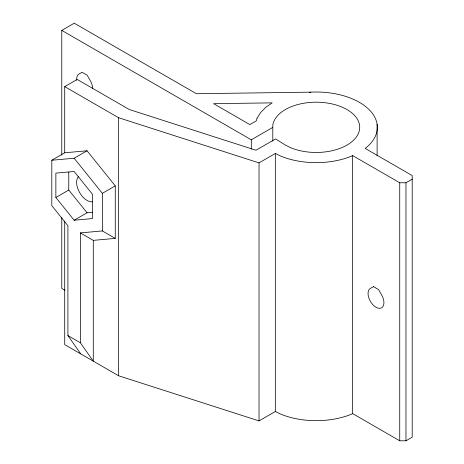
<?xml version="1.0" encoding="UTF-8"?>
<svg xmlns="http://www.w3.org/2000/svg" width="464" height="464" viewBox="0 0 464 464"><rect width="100%" height="100%" fill="white"/><g stroke="black" fill="none" stroke-linecap="round" stroke-linejoin="round"><path stroke-width="0.7" d="M61.782 155.063L61.782 30.398L74.246 23.2L196.4 93.728L310.845 92.15A61.167 35.316 0 0 1 369.147 109.672A61.167 35.316 0 0 1 366.282 147.587L365.116 148.387L412.2 175.572L412.2 437.204L405.971 440.8L399.736 440.8L352.652 413.615L351.26 414.288A61.167 35.316 0 0 1 281.091 414.288L275.326 411.493L259.028 420.906L118.587 375.759L64.711 344.648L64.711 221.067M80.823 353.951L67.912 335.582L67.912 225.707L51.8 205.662L51.8 160.237L64.711 152.778L64.711 86.617L77.175 79.419L129.311 109.527L255.977 150.243L275.604 138.916L285.389 145.104L291.201 147.923A43.541 25.137 0 0 0 355.639 137.953A43.541 25.137 0 0 0 327.445 103.049A43.541 25.137 0 0 0 272.803 125.135L272.803 141.172M51.8 160.237L74.141 158.241L87.052 150.783L115.263 185.878L115.263 238.397L93.287 240.358L80.376 232.905L80.376 342.78L93.287 361.149L93.287 240.358M55.866 197.484L55.866 173.113L74.141 171.483L92.423 194.219L92.423 218.585L74.141 220.22L55.866 197.484L68.776 190.031L68.776 172.109M115.263 238.397L102.353 230.944L102.353 193.331L115.263 185.878M74.141 220.22L87.052 212.767L92.678 212.263M61.782 30.398L251.297 139.815L272.803 127.397M64.711 86.617L118.587 117.723L259.028 162.876L275.326 153.462L281.091 156.258A61.167 35.316 0 0 0 351.26 156.258L352.652 155.585L399.736 182.77L405.971 182.77L412.2 179.168M309.534 92.672L310.845 92.15M64.711 152.778L87.052 150.783M80.376 232.905L102.353 230.944M64.919 290.238L61.782 288.428L61.782 217.396M67.912 335.582L80.376 342.78M74.141 158.241L102.353 193.331M68.776 190.031L87.052 212.767M405.971 182.77L405.971 440.8M399.736 182.77L399.736 440.8M377.11 124.253L377.11 155.776M352.652 155.585L352.652 413.615M275.326 153.462L275.326 411.493M259.028 162.876L259.028 420.906M251.297 139.815L251.297 149.234M118.587 117.723L118.587 375.759M92.266 201.834A14.749 8.514 60 0 1 79.263 191.905A14.749 8.514 60 0 1 78.689 176.378M76.728 80.231A11.235 6.49 60 0 1 79.512 73.747L82.07 72.274L87.174 75.22L89.726 79.646A11.235 6.49 60 0 1 92.568 88.311M257.091 118.187L256.267 120.889L249.858 124.59L213.62 103.669L272.194 102.863L266.069 107.074L260.739 112.404L257.091 118.187M373.439 286.624L370.881 288.098A11.235 6.49 60 0 0 370.214 301.032A11.235 6.49 60 0 0 381.768 307.707A11.235 6.49 60 0 0 381.095 293.996L378.543 289.571L373.439 286.624"/></g></svg>
